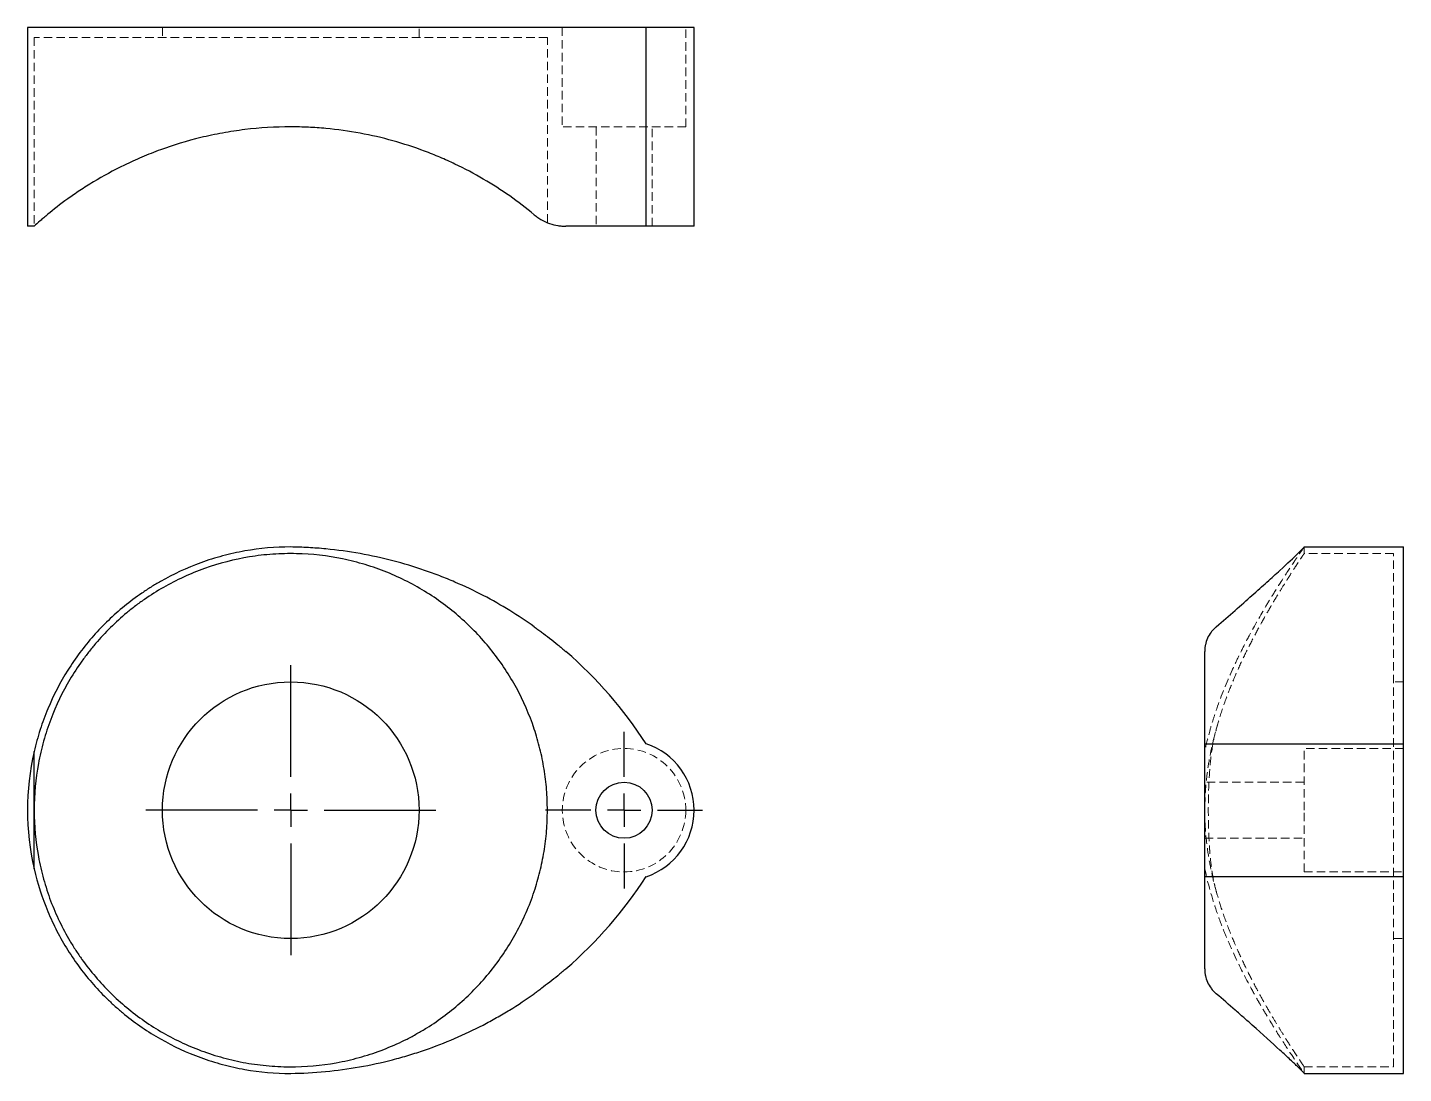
# Model space of a CAD drawing. Header units: millimetres. Extents: x 33 to 239, y 18 to 174.
import ezdxf

# ---------------------------------------------------------------- set-up
doc = ezdxf.new("R2010")
doc.units = ezdxf.units.MM
doc.linetypes.add('HIDDEN', pattern=[1.905, 1.27, -0.635])
doc.layers.add('10', color=7, linetype='Continuous')

# ---------------------------------------------------------------- blocks, each defined once
blk = doc.blocks.new('SW_CENTERMARKSYMBOL_0')
at = {"layer": '10', "color": 0}
for p, q in [((0, 5), (0, 11.76)), ((0, 0), (0, 2.5)), ((-5, 0), (-11.76, 0)), ((0, 0), (-2.5, 0)), ((0, 0), (0, -2.5)), ((0, 0), (2.5, 0)), ((5, 0), (11.76, 0)), ((0, -5), (0, -11.76))]:
    blk.add_line(p, q, dxfattribs=at)
blk = doc.blocks.new('SW_CENTERMARKSYMBOL_1')
at = {"layer": '10', "color": 0}
for p, q in [((0, 5), (0, 21.75)), ((0, 0), (0, 2.5)), ((-5, 0), (-21.75, 0)), ((0, 0), (-2.5, 0)), ((0, 0), (0, -2.5)), ((0, 0), (2.5, 0)), ((5, 0), (21.75, 0)), ((0, -5), (0, -21.75))]:
    blk.add_line(p, q, dxfattribs=at)

msp = doc.modelspace()

# ---------------------------------------------------------------- linework, layer by layer
at = {"color": 7, "linetype": 'Continuous', "lineweight": 25}
for p, q in [((33, 174.43), (33, 144.62)), ((72.49, 174.43), (33, 174.43)), ((125.81, 174.43), (72.49, 174.43)), ((125.81, 144.62), (125.81, 174.43)), ((133, 174.43), (125.81, 174.43)), ((133, 144.62), (133, 174.43)), ((33.99, 144.62), (33, 144.62)), ((125.81, 144.62), (113.78, 144.62)), ((133, 144.62), (125.81, 144.62)), ((224.52, 96.49), (239.43, 96.49)), ((239.43, 66.97), (239.43, 96.49)), ((209.62, 66.97), (209.62, 80.8)), ((209.62, 47.03), (209.62, 66.97)), ((209.62, 66.97), (239.43, 66.97)), ((239.43, 47.03), (239.43, 66.97)), ((33.99, 57), (33.99, 65.8)), ((33.99, 48.2), (33.99, 57)), ((209.62, 47.03), (239.43, 47.03)), ((209.62, 33.2), (209.62, 47.03)), ((239.43, 17.51), (239.43, 47.03)), ((224.52, 17.51), (239.43, 17.51))]:
    msp.add_line(p, q, dxfattribs=at)
at = {"color": 7, "linetype": 'HIDDEN', "lineweight": 18}
for p, q in [((53.24, 174.43), (53.24, 172.94)), ((91.74, 172.94), (91.74, 174.43)), ((113.23, 174.43), (113.23, 159.52)), ((131.76, 159.52), (131.76, 174.43)), ((110.99, 172.94), (33.99, 172.94)), ((33.99, 172.94), (33.99, 144.62)), ((110.99, 145.15), (110.99, 172.94)), ((71.83, 159.51), (73.26, 159.51)), ((131.76, 159.52), (113.23, 159.52)), ((118.29, 159.52), (118.29, 144.62)), ((126.7, 144.62), (126.7, 159.52)), ((237.94, 95.5), (224.51, 95.5)), ((224.52, 95.48), (224.52, 96.5)), ((237.94, 57), (237.94, 95.5)), ((239.43, 76.25), (237.94, 76.25)), ((224.52, 57), (224.52, 66.26)), ((239.43, 66.26), (224.52, 66.26)), ((224.52, 61.21), (209.62, 61.21)), ((224.52, 47.74), (224.52, 57)), ((237.94, 18.5), (237.94, 57)), ((209.62, 52.79), (224.52, 52.79)), ((224.52, 47.74), (239.43, 47.74)), ((237.94, 37.75), (239.43, 37.75)), ((224.51, 18.5), (237.94, 18.5)), ((224.52, 17.5), (224.52, 18.52))]:
    msp.add_line(p, q, dxfattribs=at)
at = {"color": 7, "linetype": 'HIDDEN', "lineweight": 18, "flags": 128}
for points in [[(109.02, 146.34), (109.02, 146.34)], [(109.02, 146.34), (109.02, 146.34)], [(113.78, 144.62), (113.78, 144.62)]]:
    msp.add_lwpolyline(points, dxfattribs=at)
at = {"color": 7, "linetype": 'Continuous', "lineweight": 25}
for centre, radius in [((72.49, 57), 19.25), ((122.49, 57), 4.21)]:
    msp.add_circle(centre, radius, dxfattribs=at)
at = {"color": 7, "linetype": 'HIDDEN', "lineweight": 18}
msp.add_circle((122.49, 57), 9.26, dxfattribs=at)
at = {"color": 7, "linetype": 'Continuous', "lineweight": 25}
for centre, radius, start, end in [((71.57, 31.92), 64.58, 32.8711, 49.1846), ((122.49, 57), 10.51, 288.3795, 71.6205), ((72.49, 57), 39.49, 167.121, 192.879), ((71.57, 82.08), 64.58, 310.8154, 327.1289)]:
    msp.add_arc(centre, radius, start, end, dxfattribs=at)
for points, knots in [([(72.49, 159.52), (70.16, 159.52), (67.87, 159.38), (64.49, 158.97), (63.38, 158.8), (61.72, 158.5), (61.17, 158.4), (60.08, 158.16), (59.55, 158.04), (56.89, 157.4), (54.88, 156.78), (52.48, 155.91), (52.01, 155.73), (51.07, 155.36), (50.61, 155.17), (49.25, 154.6), (48.38, 154.2), (45.87, 152.98), (44.32, 152.13), (42.19, 150.84), (41.5, 150.4), (40.21, 149.55), (39.61, 149.13), (37.9, 147.89), (36.9, 147.11), (35.84, 146.23), (35.64, 146.06), (35.25, 145.73), (35.07, 145.57), (34.55, 145.12), (34.25, 144.85), (33.99, 144.62)], [0, 0, 0, 0, 0.125, 0.125, 0.1875, 0.1875, 0.21875, 0.21875, 0.25, 0.25, 0.375, 0.375, 0.40625, 0.40625, 0.4375, 0.4375, 0.5, 0.5, 0.625, 0.625, 0.6875, 0.6875, 0.75, 0.75, 0.875, 0.875, 0.90625, 0.90625, 0.9375, 0.9375, 1, 1, 1, 1]), ([(109.02, 146.34), (106.65, 148.31), (104.11, 150.09), (100.01, 152.49), (98.6, 153.25), (96.39, 154.3), (95.64, 154.63), (94.12, 155.28), (93.35, 155.59), (89.47, 157.05), (86.24, 157.95), (81.21, 158.88), (79.5, 159.12), (76.89, 159.36), (76.01, 159.42), (74.25, 159.5), (73.37, 159.52), (72.49, 159.52)], [0, 0, 0, 0, 0.25, 0.25, 0.375, 0.375, 0.4375, 0.4375, 0.5, 0.5, 0.75, 0.75, 0.875, 0.875, 0.9375, 0.9375, 1, 1, 1, 1]), ([(109.02, 146.34), (109.2, 146.19), (109.38, 146.04), (109.75, 145.78), (109.94, 145.67), (110.52, 145.34), (110.92, 145.16), (111.74, 144.88), (112.14, 144.78), (112.76, 144.68), (112.96, 144.65), (113.37, 144.62), (113.57, 144.62), (113.78, 144.62)], [0, 0, 0, 0, 0.125, 0.125, 0.25, 0.25, 0.5, 0.5, 0.75, 0.75, 0.875, 0.875, 1, 1, 1, 1]), ([(72.49, 96.49), (70.16, 96.49), (67.87, 96.29), (64.49, 95.69), (63.38, 95.44), (61.72, 95), (61.17, 94.84), (60.08, 94.5), (59.55, 94.31), (56.89, 93.35), (54.88, 92.42), (52.48, 91.05), (52.01, 90.77), (51.07, 90.19), (50.61, 89.88), (49.25, 88.95), (48.38, 88.3), (45.87, 86.25), (44.32, 84.76), (42.19, 82.35), (41.5, 81.5), (40.21, 79.78), (39.61, 78.9), (37.9, 76.17), (36.9, 74.25), (35.84, 71.71), (35.64, 71.2), (35.25, 70.15), (35.07, 69.62), (34.55, 68.01), (34.25, 66.92), (33.99, 65.8)], [0, 0, 0, 0, 0.125, 0.125, 0.1875, 0.1875, 0.21875, 0.21875, 0.25, 0.25, 0.375, 0.375, 0.40625, 0.40625, 0.4375, 0.4375, 0.5, 0.5, 0.625, 0.625, 0.6875, 0.6875, 0.75, 0.75, 0.875, 0.875, 0.90625, 0.90625, 0.9375, 0.9375, 1, 1, 1, 1]), ([(109.02, 69.18), (108.29, 71.35), (107.4, 73.4), (105.3, 77.28), (104.09, 79.11), (101.35, 82.58), (99.86, 84.17), (96.6, 87.1), (94.84, 88.43), (91.02, 90.82), (89.01, 91.85), (85.85, 93.13), (84.77, 93.51), (83.1, 94.01), (82.54, 94.17), (81.41, 94.46), (80.84, 94.59), (77.98, 95.18), (75.67, 95.44), (72.75, 95.5), (72.16, 95.5), (70.98, 95.47), (70.39, 95.45), (68.61, 95.32), (67.45, 95.19), (64, 94.62), (61.75, 94.04), (57.39, 92.49), (55.33, 91.53), (52.4, 89.86), (51.46, 89.26), (50.08, 88.31), (49.62, 87.98), (48.74, 87.3), (48.3, 86.96), (46.18, 85.19), (44.63, 83.65), (42.85, 81.57), (42.5, 81.14), (41.82, 80.27), (41.49, 79.83), (40.53, 78.48), (39.92, 77.56), (38.24, 74.72), (37.28, 72.73), (36.09, 69.57), (35.73, 68.49), (35.1, 66.25), (34.84, 65.13), (34.21, 61.71), (33.99, 59.38), (33.99, 57)], [0, 0, 0, 0, 0.0625, 0.0625, 0.125, 0.125, 0.1875, 0.1875, 0.25, 0.25, 0.3125, 0.3125, 0.34375, 0.34375, 0.359375, 0.359375, 0.375, 0.375, 0.4375, 0.4375, 0.453125, 0.453125, 0.46875, 0.46875, 0.5, 0.5, 0.5625, 0.5625, 0.625, 0.625, 0.65625, 0.65625, 0.671875, 0.671875, 0.6875, 0.6875, 0.75, 0.75, 0.765625, 0.765625, 0.78125, 0.78125, 0.8125, 0.8125, 0.875, 0.875, 0.90625, 0.90625, 0.9375, 0.9375, 1, 1, 1, 1]), ([(109.02, 84.53), (106.65, 86.22), (104.11, 87.79), (100.01, 89.92), (98.6, 90.59), (96.39, 91.54), (95.64, 91.85), (94.12, 92.44), (93.35, 92.72), (89.47, 94.06), (86.24, 94.9), (81.21, 95.8), (79.5, 96.03), (76.89, 96.29), (76.01, 96.35), (74.25, 96.45), (73.37, 96.48), (72.49, 96.49)], [0, 0, 0, 0, 0.25, 0.25, 0.375, 0.375, 0.4375, 0.4375, 0.5, 0.5, 0.75, 0.75, 0.875, 0.875, 0.9375, 0.9375, 1, 1, 1, 1]), ([(211.34, 84.53), (213.31, 86.22), (215.09, 87.79), (217.49, 89.92), (218.25, 90.59), (219.3, 91.54), (219.63, 91.85), (220.28, 92.44), (220.59, 92.72), (222.05, 94.06), (222.95, 94.9), (223.88, 95.8), (224.12, 96.03), (224.36, 96.29), (224.42, 96.35), (224.5, 96.45), (224.52, 96.48), (224.52, 96.49)], [0, 0, 0, 0, 0.25, 0.25, 0.375, 0.375, 0.4375, 0.4375, 0.5, 0.5, 0.75, 0.75, 0.875, 0.875, 0.9375, 0.9375, 1, 1, 1, 1]), ([(109.02, 84.53), (109.2, 84.4), (109.38, 84.27), (109.75, 84), (109.94, 83.86), (110.52, 83.43), (110.92, 83.12), (111.74, 82.49), (112.14, 82.16), (112.76, 81.66), (112.96, 81.49), (113.37, 81.14), (113.57, 80.97), (113.78, 80.8)], [0, 0, 0, 0, 0.125, 0.125, 0.25, 0.25, 0.5, 0.5, 0.75, 0.75, 0.875, 0.875, 1, 1, 1, 1]), ([(211.34, 84.53), (211.19, 84.4), (211.04, 84.27), (210.78, 84), (210.67, 83.86), (210.34, 83.43), (210.16, 83.12), (209.88, 82.49), (209.78, 82.16), (209.68, 81.66), (209.65, 81.49), (209.62, 81.14), (209.62, 80.97), (209.62, 80.8)], [0, 0, 0, 0, 0.125, 0.125, 0.25, 0.25, 0.5, 0.5, 0.75, 0.75, 0.875, 0.875, 1, 1, 1, 1]), ([(109.02, 44.82), (109.18, 45.31), (109.33, 45.79), (109.61, 46.77), (109.75, 47.27), (110.12, 48.76), (110.32, 49.77), (110.57, 51.3), (110.65, 51.82), (110.77, 52.85), (110.83, 53.37), (110.95, 54.93), (110.99, 55.97), (110.99, 58.04), (110.95, 59.07), (110.79, 61.13), (110.66, 62.15), (110.41, 63.69), (110.32, 64.2), (110.11, 65.22), (110, 65.72), (109.75, 66.73), (109.61, 67.22), (109.33, 68.21), (109.18, 68.69), (109.02, 69.18)], [0, 0, 0, 0, 0.0625, 0.0625, 0.125, 0.125, 0.25, 0.25, 0.3125, 0.3125, 0.375, 0.375, 0.5, 0.5, 0.625, 0.625, 0.75, 0.75, 0.8125, 0.8125, 0.875, 0.875, 0.9375, 0.9375, 1, 1, 1, 1]), ([(33.99, 57), (33.99, 54.62), (34.21, 52.31), (34.84, 48.9), (35.1, 47.78), (35.56, 46.12), (35.73, 45.56), (36.08, 44.48), (36.27, 43.94), (37.27, 41.3), (38.23, 39.3), (39.64, 36.91), (39.94, 36.44), (40.54, 35.51), (40.85, 35.06), (41.81, 33.72), (42.49, 32.86), (44.61, 30.36), (46.17, 28.82), (49.58, 25.98), (51.4, 24.72), (55.26, 22.5), (57.3, 21.55), (60.01, 20.58), (60.56, 20.39), (61.67, 20.05), (62.23, 19.89), (63.91, 19.45), (65.05, 19.21), (67.34, 18.83), (68.5, 18.69), (70.27, 18.56), (70.86, 18.53), (72.04, 18.5), (72.63, 18.5), (75.58, 18.55), (77.9, 18.81), (81.33, 19.51), (82.47, 19.8), (84.69, 20.46), (85.77, 20.84), (87.89, 21.69), (88.92, 22.16), (90.44, 22.93), (90.93, 23.2), (91.92, 23.76), (92.41, 24.04), (94.79, 25.53), (96.55, 26.86), (99.01, 29.07), (99.8, 29.83), (101.31, 31.44), (102.03, 32.28), (104.06, 34.86), (105.27, 36.68), (106.85, 39.6), (107.34, 40.6), (108.25, 42.67), (108.65, 43.74), (109.02, 44.82)], [0, 0, 0, 0, 0.0625, 0.0625, 0.09375, 0.09375, 0.109375, 0.109375, 0.125, 0.125, 0.1875, 0.1875, 0.203125, 0.203125, 0.21875, 0.21875, 0.25, 0.25, 0.3125, 0.3125, 0.375, 0.375, 0.4375, 0.4375, 0.453125, 0.453125, 0.46875, 0.46875, 0.5, 0.5, 0.53125, 0.53125, 0.546875, 0.546875, 0.5625, 0.5625, 0.625, 0.625, 0.65625, 0.65625, 0.6875, 0.6875, 0.71875, 0.71875, 0.734375, 0.734375, 0.75, 0.75, 0.8125, 0.8125, 0.84375, 0.84375, 0.875, 0.875, 0.9375, 0.9375, 0.96875, 0.96875, 1, 1, 1, 1]), ([(33.99, 48.2), (34.51, 45.96), (35.19, 43.84), (36.46, 40.8), (36.92, 39.82), (37.92, 37.88), (38.46, 36.94), (40.2, 34.17), (41.48, 32.45), (43.61, 30.04), (44.35, 29.27), (45.52, 28.15), (45.92, 27.78), (46.73, 27.06), (47.15, 26.71), (49.26, 24.99), (51.06, 23.76), (54.86, 21.59), (56.87, 20.66), (59.53, 19.69), (60.08, 19.5), (61.17, 19.16), (61.72, 19), (63.37, 18.56), (64.48, 18.31), (67.85, 17.71), (70.15, 17.51), (72.49, 17.51)], [0, 0, 0, 0, 0.125, 0.125, 0.1875, 0.1875, 0.25, 0.25, 0.375, 0.375, 0.4375, 0.4375, 0.46875, 0.46875, 0.5, 0.5, 0.625, 0.625, 0.75, 0.75, 0.78125, 0.78125, 0.8125, 0.8125, 0.875, 0.875, 1, 1, 1, 1]), ([(113.78, 33.2), (113.57, 33.03), (113.37, 32.86), (112.97, 32.51), (112.76, 32.34), (112.15, 31.84), (111.74, 31.51), (110.93, 30.88), (110.53, 30.57), (109.94, 30.14), (109.75, 30), (109.38, 29.73), (109.2, 29.6), (109.02, 29.47)], [0, 0, 0, 0, 0.125, 0.125, 0.25, 0.25, 0.5, 0.5, 0.75, 0.75, 0.875, 0.875, 1, 1, 1, 1]), ([(209.62, 33.2), (209.62, 33.03), (209.62, 32.86), (209.65, 32.51), (209.68, 32.34), (209.78, 31.84), (209.88, 31.51), (210.16, 30.88), (210.34, 30.57), (210.67, 30.14), (210.78, 30), (211.04, 29.73), (211.19, 29.6), (211.34, 29.47)], [0, 0, 0, 0, 0.125, 0.125, 0.25, 0.25, 0.5, 0.5, 0.75, 0.75, 0.875, 0.875, 1, 1, 1, 1]), ([(72.49, 17.51), (76.01, 17.56), (79.44, 17.89), (84.48, 18.78), (86.14, 19.14), (88.59, 19.78), (89.41, 20.01), (91, 20.49), (91.79, 20.74), (95.66, 22.07), (98.58, 23.34), (102.03, 25.13), (102.7, 25.5), (104.03, 26.25), (104.69, 26.63), (106.6, 27.81), (107.83, 28.63), (109.02, 29.47)], [0, 0, 0, 0, 0.25, 0.25, 0.375, 0.375, 0.4375, 0.4375, 0.5, 0.5, 0.75, 0.75, 0.8125, 0.8125, 0.875, 0.875, 1, 1, 1, 1]), ([(224.52, 17.51), (224.52, 17.56), (224.2, 17.89), (223.28, 18.78), (222.9, 19.14), (222.22, 19.78), (221.97, 20.01), (221.45, 20.49), (221.18, 20.74), (219.73, 22.07), (218.33, 23.34), (216.31, 25.13), (215.9, 25.5), (215.04, 26.25), (214.61, 26.63), (213.26, 27.81), (212.32, 28.63), (211.34, 29.47)], [0, 0, 0, 0, 0.25, 0.25, 0.375, 0.375, 0.4375, 0.4375, 0.5, 0.5, 0.75, 0.75, 0.8125, 0.8125, 0.875, 0.875, 1, 1, 1, 1])]:
    msp.add_open_spline(points, degree=3, knots=knots, dxfattribs=at)
at = {"color": 7, "linetype": 'HIDDEN', "lineweight": 18}
for points, knots in [([(224.52, 96.49), (224.52, 96.49), (224.38, 96.29), (223.97, 95.69), (223.8, 95.44), (223.5, 95), (223.4, 94.84), (223.16, 94.5), (223.04, 94.31), (222.4, 93.35), (221.78, 92.42), (220.91, 91.05), (220.73, 90.77), (220.36, 90.19), (220.17, 89.88), (219.6, 88.95), (219.2, 88.3), (217.98, 86.25), (217.13, 84.76), (215.84, 82.35), (215.4, 81.5), (214.55, 79.78), (214.13, 78.9), (212.89, 76.17), (212.11, 74.25), (211.23, 71.71), (211.06, 71.2), (210.73, 70.15), (210.57, 69.62), (210.12, 68.01), (209.85, 66.92), (209.62, 65.8)], [0, 0, 0, 0, 0.125, 0.125, 0.1875, 0.1875, 0.21875, 0.21875, 0.25, 0.25, 0.375, 0.375, 0.40625, 0.40625, 0.4375, 0.4375, 0.5, 0.5, 0.625, 0.625, 0.6875, 0.6875, 0.75, 0.75, 0.875, 0.875, 0.90625, 0.90625, 0.9375, 0.9375, 1, 1, 1, 1]), ([(211.34, 69.18), (211.65, 70.22), (212.27, 72.31), (213.39, 75.3), (214.6, 78.16), (215.86, 80.84), (217.13, 83.31), (218.38, 85.6), (219.59, 87.71), (220.68, 89.53), (221.63, 91.05), (222.43, 92.32), (223.13, 93.41), (223.71, 94.28), (224.14, 94.93), (224.41, 95.34), (224.54, 95.52), (224.51, 95.48), (224.51, 95.48)], [0, 0, 0, 0, 0.069084, 0.138184, 0.209464, 0.28075, 0.349733, 0.418714, 0.489535, 0.56035, 0.620167, 0.679979, 0.741439, 0.802892, 0.862792, 0.922687, 0.984758, 1, 1, 1, 1]), ([(211.64, 70.14), (211.38, 69.25), (210.89, 67.57), (210.34, 64.97), (209.94, 62.38), (209.67, 59.72), (209.64, 57.91), (209.62, 57)], [0, 0, 0, 0, 0.214391, 0.407747, 0.601077, 0.800545, 1, 1, 1, 1]), ([(211.34, 44.82), (211.21, 45.31), (211.08, 45.79), (210.88, 46.77), (210.79, 47.27), (210.56, 48.76), (210.45, 49.77), (210.33, 51.3), (210.3, 51.82), (210.24, 52.85), (210.22, 53.37), (210.16, 54.93), (210.15, 55.97), (210.15, 58.04), (210.16, 59.07), (210.23, 61.13), (210.29, 62.15), (210.41, 63.69), (210.46, 64.2), (210.57, 65.22), (210.64, 65.72), (210.79, 66.73), (210.88, 67.22), (211.08, 68.21), (211.21, 68.69), (211.34, 69.18)], [0, 0, 0, 0, 0.0625, 0.0625, 0.125, 0.125, 0.25, 0.25, 0.3125, 0.3125, 0.375, 0.375, 0.5, 0.5, 0.625, 0.625, 0.75, 0.75, 0.8125, 0.8125, 0.875, 0.875, 0.9375, 0.9375, 1, 1, 1, 1]), ([(209.62, 57), (209.64, 56.08), (209.67, 54.24), (209.95, 51.47), (210.4, 48.72), (210.93, 46.28), (211.35, 44.82), (211.52, 44.23)], [0, 0, 0, 0, 0.209216, 0.418448, 0.635296, 0.852181, 1, 1, 1, 1]), ([(209.62, 48.2), (210.09, 45.96), (210.7, 43.84), (211.74, 40.8), (212.11, 39.82), (212.89, 37.88), (213.3, 36.94), (214.55, 34.17), (215.41, 32.45), (216.7, 30.04), (217.13, 29.27), (217.76, 28.15), (217.98, 27.78), (218.39, 27.06), (218.6, 26.71), (219.63, 24.99), (220.39, 23.76), (221.77, 21.59), (222.39, 20.66), (223.04, 19.69), (223.16, 19.5), (223.39, 19.16), (223.5, 19), (223.8, 18.56), (223.97, 18.31), (224.38, 17.71), (224.52, 17.51), (224.52, 17.51)], [0, 0, 0, 0, 0.125, 0.125, 0.1875, 0.1875, 0.25, 0.25, 0.375, 0.375, 0.4375, 0.4375, 0.46875, 0.46875, 0.5, 0.5, 0.625, 0.625, 0.75, 0.75, 0.78125, 0.78125, 0.8125, 0.8125, 0.875, 0.875, 1, 1, 1, 1]), ([(224.51, 18.52), (224.51, 18.52), (224.52, 18.51), (224.4, 18.69), (224.14, 19.08), (223.75, 19.67), (223.25, 20.42), (222.65, 21.35), (221.95, 22.43), (221.14, 23.72), (220.23, 25.21), (219.23, 26.91), (218.17, 28.78), (217.01, 30.9), (215.8, 33.29), (214.54, 35.97), (213.32, 38.86), (212.23, 41.81), (211.62, 43.86), (211.34, 44.82)], [0, 0, 0, 0, 0.026598, 0.081152, 0.137352, 0.193555, 0.247346, 0.301141, 0.356202, 0.411266, 0.471222, 0.531182, 0.592425, 0.65367, 0.723426, 0.79318, 0.864872, 0.936551, 1, 1, 1, 1])]:
    msp.add_open_spline(points, degree=3, knots=knots, dxfattribs=at)

# ---------------------------------------------------------------- block references
at = {"layer": '10'}
for name, p in [('SW_CENTERMARKSYMBOL_1', (72.49, 57)), ('SW_CENTERMARKSYMBOL_0', (122.49, 57))]:
    msp.add_blockref(name, p, dxfattribs=at)

doc.saveas('drawing.dxf')
